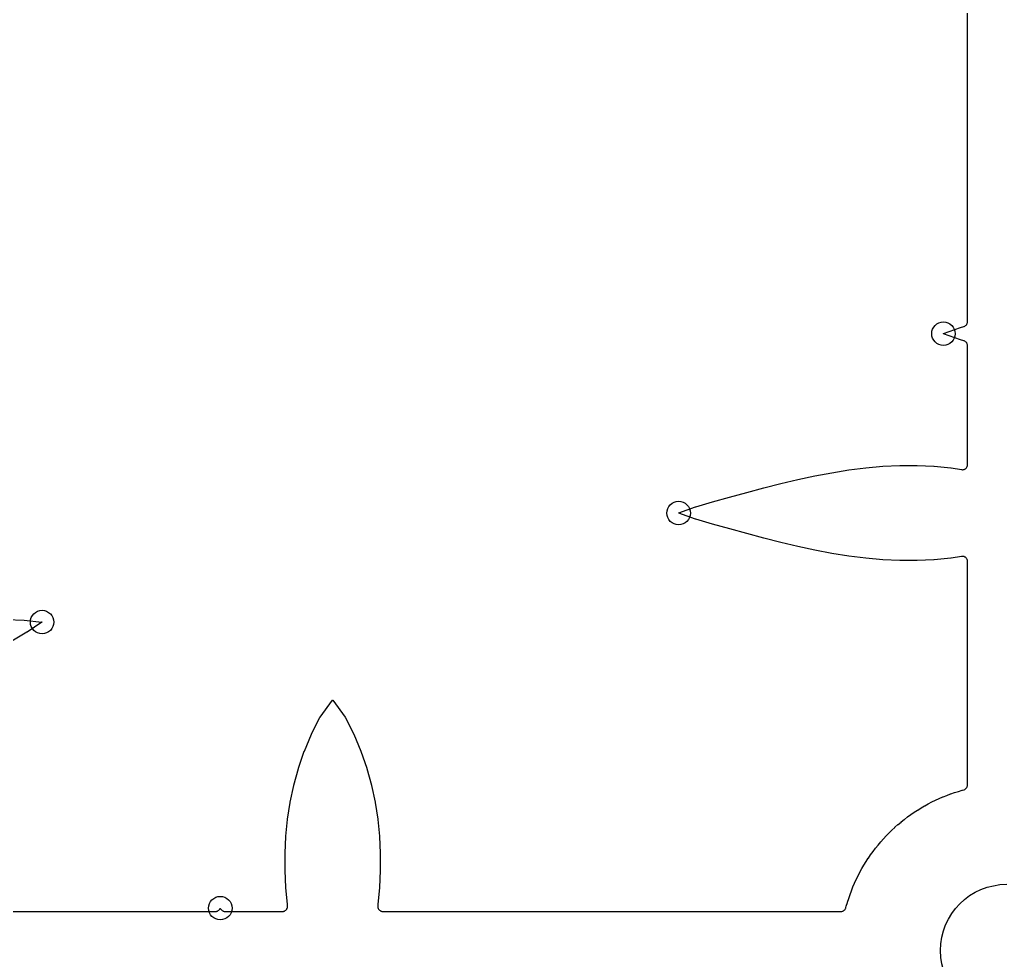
# Model space of a CAD drawing. Header units: millimetres. Extents: x -94 to 94, y -94 to 94.
# Drawn here: x -47.64 to -0.31, y -0.47 to 44.94 of the extents above; entities that cross this region are included whole.
import ezdxf

# ---------------------------------------------------------------- set-up
doc = ezdxf.new("R2010")
doc.units = ezdxf.units.MM
doc.layers.add('CUT_INNER', color=6, linetype='Continuous')
doc.layers.add('ENGRAVE', color=7, linetype='Continuous')

msp = doc.modelspace()

# ---------------------------------------------------------------- linework, layer by layer
at = {"layer": 'CUT_INNER'}
for points in [[(-49.015, 1.89), (-38.1889, 1.89), (-38.1645, 1.8912), (-38.1403, 1.8948), (-38.1166, 1.9007), (-38.0935, 1.9089), (-38.0714, 1.9194), (-38.0504, 1.9319), (-38.0307, 1.9464), (-38.0126, 1.9628), (-37.9961, 1.9809), (-37.9815, 2.0005), (-37.9688, 2.0215), (-37.9583, 2.0436), (-37.9554, 2.0505), (-37.9524, 2.0436), (-37.9419, 2.0215), (-37.9293, 2.0005), (-37.9147, 1.9809), (-37.8982, 1.9628), (-37.88, 1.9464), (-37.8603, 1.9319), (-37.8393, 1.9194), (-37.8172, 1.9089), (-37.7942, 1.9007), (-37.7704, 1.8948), (-37.7462, 1.8912), (-37.7218, 1.89), (-34.9584, 1.89), (-34.9334, 1.8912), (-34.9088, 1.895), (-34.8846, 1.9011), (-34.8611, 1.9097), (-34.8387, 1.9205), (-34.8174, 1.9336), (-34.7975, 1.9486), (-34.7792, 1.9656), (-34.7627, 1.9844), (-34.7482, 2.0046), (-34.7357, 2.0263), (-34.7255, 2.049), (-34.7176, 2.0727), (-34.7121, 2.097), (-34.709, 2.1218), (-34.7085, 2.1468), (-34.7104, 2.1716), (-34.7173, 2.2258), (-34.7178, 2.2305), (-34.7907, 3.0473), (-34.791, 3.0526), (-34.8293, 3.8688), (-34.8294, 3.8745), (-34.83, 4.6903), (-34.8299, 4.6965), (-34.7902, 5.5119), (-34.7897, 5.5184), (-34.7074, 6.3335), (-34.7065, 6.3402), (-34.5793, 7.1552), (-34.578, 7.162), (-34.4035, 7.9768), (-34.4018, 7.9838), (-34.1778, 8.7985), (-34.1756, 8.8056), (-33.8984, 9.62), (-33.8956, 9.6276), (-33.5589, 10.4411), (-33.5549, 10.4499), (-33.1423, 11.2626), (-33.1398, 11.2672), (-33.1369, 11.2715), (-32.5354, 12.0841), (-32.5317, 12.0886), (-32.5281, 12.0841), (-31.9266, 11.2715), (-31.9237, 11.2672), (-31.9212, 11.2626), (-31.5086, 10.4499), (-31.5046, 10.4411), (-31.1679, 9.6276), (-31.1651, 9.62), (-30.8879, 8.8056), (-30.8857, 8.7985), (-30.6617, 7.9838), (-30.66, 7.9768), (-30.4855, 7.162), (-30.4842, 7.1552), (-30.357, 6.3402), (-30.3561, 6.3335), (-30.2738, 5.5184), (-30.2733, 5.5119), (-30.2336, 4.6965), (-30.2335, 4.6903), (-30.2341, 3.8745), (-30.2342, 3.8688), (-30.2725, 3.0526), (-30.2728, 3.0473), (-30.3457, 2.2305), (-30.3462, 2.2258), (-30.3531, 2.1716), (-30.355, 2.1468), (-30.3545, 2.1218), (-30.3514, 2.097), (-30.3459, 2.0727), (-30.338, 2.049), (-30.3278, 2.0263), (-30.3153, 2.0046), (-30.3008, 1.9844), (-30.2843, 1.9656), (-30.266, 1.9486), (-30.2461, 1.9336), (-30.2248, 1.9205), (-30.2024, 1.9097), (-30.1789, 1.9011), (-30.1547, 1.895), (-30.1301, 1.8912), (-30.1051, 1.89), (-8.0007, 1.89), (-7.9755, 1.8913), (-7.9505, 1.8951), (-7.9261, 1.9014), (-7.9024, 1.9101), (-7.8797, 1.9212), (-7.8583, 1.9345), (-7.8383, 1.9499), (-7.82, 1.9673), (-7.8035, 1.9864), (-7.789, 2.007), (-7.7766, 2.0291), (-7.7666, 2.0522), (-7.7589, 2.0763), (-7.7419, 2.1409), (-7.7411, 2.1438), (-7.6871, 2.3302), (-7.6862, 2.3332), (-7.6275, 2.5182), (-7.6266, 2.5211), (-7.5635, 2.7046), (-7.5624, 2.7075), (-7.4948, 2.8894), (-7.4937, 2.8923), (-7.4216, 3.0725), (-7.4205, 3.0753), (-7.344, 3.2537), (-7.3428, 3.2565), (-7.2619, 3.4329), (-7.2606, 3.4357), (-7.1755, 3.6101), (-7.1741, 3.6129), (-7.0847, 3.7851), (-7.0833, 3.7878), (-6.9897, 3.9579), (-6.9882, 3.9605), (-6.8905, 4.1282), (-6.8889, 4.1308), (-6.7871, 4.2961), (-6.7854, 4.2987), (-6.6796, 4.4613), (-6.6779, 4.4639), (-6.5681, 4.6239), (-6.5664, 4.6264), (-6.4527, 4.7837), (-6.4508, 4.7862), (-6.3333, 4.9406), (-6.3314, 4.943), (-6.2102, 5.0946), (-6.2082, 5.0969), (-6.0833, 5.2454), (-6.0813, 5.2478), (-5.9527, 5.3931), (-5.9506, 5.3954), (-5.8186, 5.5376), (-5.8164, 5.5398), (-5.6809, 5.6787), (-5.6787, 5.6809), (-5.5398, 5.8164), (-5.5376, 5.8186), (-5.3954, 5.9506), (-5.3931, 5.9527), (-5.2478, 6.0813), (-5.2454, 6.0833), (-5.0969, 6.2082), (-5.0946, 6.2102), (-4.943, 6.3314), (-4.9406, 6.3333), (-4.7862, 6.4508), (-4.7837, 6.4527), (-4.6264, 6.5664), (-4.6239, 6.5681), (-4.4639, 6.6779), (-4.4613, 6.6796), (-4.2987, 6.7854), (-4.2961, 6.7871), (-4.1308, 6.8889), (-4.1282, 6.8905), (-3.9605, 6.9882), (-3.9579, 6.9897), (-3.7878, 7.0833), (-3.7851, 7.0847), (-3.6129, 7.1741), (-3.6101, 7.1755), (-3.4357, 7.2606), (-3.4329, 7.2619), (-3.2565, 7.3428), (-3.2537, 7.344), (-3.0753, 7.4205), (-3.0725, 7.4216), (-2.8923, 7.4937), (-2.8894, 7.4948), (-2.7075, 7.5624), (-2.7046, 7.5635), (-2.5211, 7.6266), (-2.5182, 7.6275), (-2.3332, 7.6862), (-2.3302, 7.6871), (-2.1438, 7.7411), (-2.1409, 7.7419), (-2.0763, 7.7589), (-2.0522, 7.7666), (-2.0291, 7.7766), (-2.007, 7.789), (-1.9864, 7.8035), (-1.9673, 7.82), (-1.9499, 7.8383), (-1.9345, 7.8583), (-1.9212, 7.8797), (-1.9101, 7.9024), (-1.9014, 7.9261), (-1.8951, 7.9505), (-1.8913, 7.9755), (-1.89, 8.0007), (-1.89, 18.7802), (-1.8911, 18.8042), (-1.8946, 18.8279), (-1.9003, 18.8511), (-1.9082, 18.8738), (-1.9182, 18.8955), (-1.9302, 18.9162), (-1.9442, 18.9357), (-1.96, 18.9537), (-1.9774, 18.9702), (-1.9964, 18.9848), (-2.0166, 18.9977), (-2.038, 19.0085), (-2.0603, 19.0172), (-2.0834, 19.0237), (-2.1069, 19.028), (-2.1308, 19.0301), (-2.1548, 19.0298), (-2.1786, 19.0272), (-2.6844, 18.9482), (-2.6911, 18.9474), (-3.5063, 18.865), (-3.5128, 18.8645), (-4.3282, 18.8249), (-4.3343, 18.8247), (-5.1501, 18.8254), (-5.1559, 18.8255), (-5.9721, 18.8637), (-5.9773, 18.8641), (-6.7941, 18.937), (-6.7988, 18.9375), (-7.6161, 19.0417), (-7.6203, 19.0423), (-8.4382, 19.1746), (-8.4417, 19.1752), (-9.2602, 19.3319), (-9.2631, 19.3325), (-10.0822, 19.5097), (-10.0846, 19.5103), (-10.9042, 19.7045), (-10.9061, 19.7049), (-11.7262, 19.9124), (-11.7276, 19.9128), (-12.5476, 20.1302), (-13.3695, 20.3554), (-14.1915, 20.5868), (-14.1927, 20.5871), (-15.0103, 20.8267), (-15.0174, 20.829), (-15.8296, 21.1209), (-15.8347, 21.123), (-15.8296, 21.1252), (-15.0174, 21.4171), (-15.0103, 21.4194), (-14.1927, 21.6589), (-14.1915, 21.6593), (-13.3712, 21.8902), (-12.5496, 22.1153), (-11.7276, 22.3332), (-11.7262, 22.3336), (-10.9061, 22.5411), (-10.9042, 22.5416), (-10.0846, 22.7358), (-10.0822, 22.7363), (-9.2631, 22.9136), (-9.2602, 22.9142), (-8.4417, 23.0708), (-8.4382, 23.0714), (-7.6203, 23.2037), (-7.6161, 23.2043), (-6.7988, 23.3086), (-6.7941, 23.3091), (-5.9773, 23.3819), (-5.9721, 23.3823), (-5.1559, 23.4205), (-5.1501, 23.4207), (-4.3343, 23.4213), (-4.3282, 23.4211), (-3.5128, 23.3815), (-3.5063, 23.381), (-2.6911, 23.2987), (-2.6844, 23.2978), (-2.1786, 23.2188), (-2.1548, 23.2162), (-2.1308, 23.216), (-2.1069, 23.218), (-2.0834, 23.2223), (-2.0603, 23.2288), (-2.038, 23.2376), (-2.0166, 23.2484), (-1.9964, 23.2612), (-1.9774, 23.2759), (-1.96, 23.2923), (-1.9442, 23.3103), (-1.9302, 23.3298), (-1.9182, 23.3505), (-1.9082, 23.3723), (-1.9003, 23.3949), (-1.8946, 23.4182), (-1.8911, 23.4419), (-1.89, 23.4658), (-1.89, 29.1984), (-1.8912, 29.2231), (-1.8949, 29.2476), (-1.9009, 29.2715), (-1.9093, 29.2948), (-1.92, 29.3171), (-1.9327, 29.3382), (-1.9476, 29.358), (-1.9643, 29.3762), (-1.9827, 29.3927), (-2.0026, 29.4073), (-2.0239, 29.4199), (-2.0464, 29.4302), (-2.0697, 29.4384), (-2.2297, 29.4852), (-2.2369, 29.4876), (-3.0491, 29.7794), (-3.0542, 29.7816), (-3.0491, 29.7838), (-2.2369, 30.0756), (-2.2297, 30.078), (-2.0697, 30.1248), (-2.0464, 30.133), (-2.0239, 30.1433), (-2.0026, 30.1559), (-1.9827, 30.1705), (-1.9643, 30.1869), (-1.9476, 30.2052), (-1.9327, 30.225), (-1.92, 30.2461), (-1.9093, 30.2684), (-1.9009, 30.2917), (-1.8949, 30.3156), (-1.8912, 30.3401), (-1.89, 30.3648), (-1.89, 45.9868)], [(-48.2785, 15.9799), (-47.4273, 15.9462), (-47.4198, 15.9457), (-46.561, 15.8599), (-46.5554, 15.859), (-46.5596, 15.856), (-47.2769, 15.3752), (-47.2833, 15.3712), (-48.0181, 14.9403)]]:
    msp.add_lwpolyline(points, dxfattribs=at)
msp.add_circle((0, 0), 3.2, dxfattribs=at)
at = {"layer": 'ENGRAVE'}
for centre, radius in [((0, 27.004), 62.3363), ((-3.0551, 29.7816), 0.567), ((-15.8356, 21.123), 0.567), ((-46.5547, 15.8593), 0.567), ((-37.9554, 2.0514), 0.567)]:
    msp.add_circle(centre, radius, dxfattribs=at)

doc.saveas('drawing.dxf')
